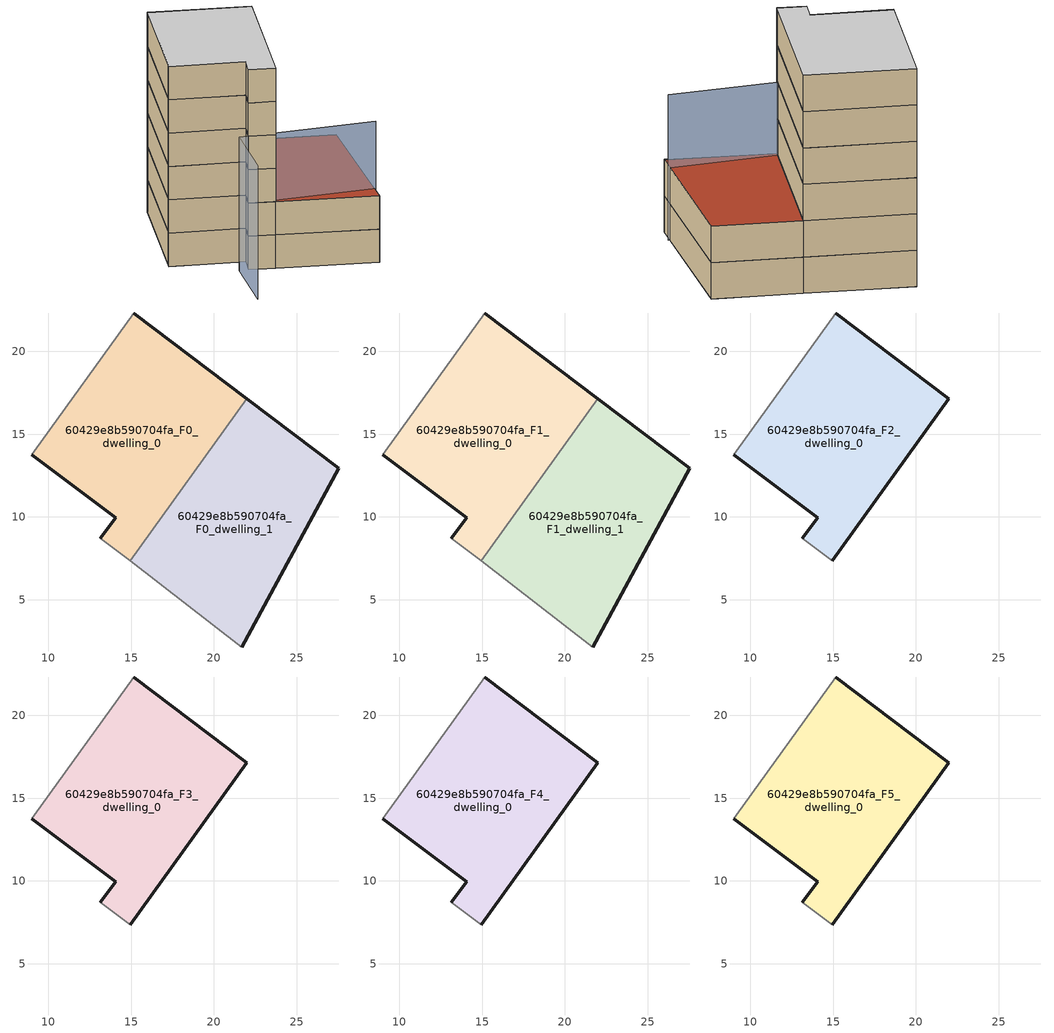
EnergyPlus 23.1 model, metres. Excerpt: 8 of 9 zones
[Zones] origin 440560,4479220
60429e8b590704fa_F0_dwelling_0
 floor ground (EU_floor_Construction): 14.94,7.35 21.99,17.14 15.15,22.31 9.15,13.96 9,13.75 14.08,9.95 13.15,8.73 z0
 wall outside (EU_wall_Construction): 13.15,8.73 14.08,9.95 9,13.75 / 15.15,22.31 21.99,17.14 z0:3
 wall adiabatic (EU_wall_Construction): 9,13.75 9.15,13.96 15.15,22.31 / 14.94,7.35 13.15,8.73 z0:3
 wall to 60429e8b590704fa_F0_dwelling_1 (EU_wall_Construction): 21.99,17.14 14.94,7.35 z0:3
60429e8b590704fa_F0_dwelling_1
 floor ground (EU_floor_Construction): 21.68,2.15 27.54,12.95 21.99,17.14 14.94,7.35 z0
 wall outside (EU_wall_Construction): 21.99,17.14 27.54,12.95 21.68,2.15 z0:3
 wall adiabatic (EU_wall_Construction): 21.68,2.15 14.94,7.35 z0:3
60429e8b590704fa_F1_dwelling_0
 floor to 60429e8b590704fa_F0_dwelling_0 (EU_floor_Construction): 14.94,7.35 21.99,17.14 15.15,22.31 9.15,13.96 9,13.75 14.08,9.95 13.15,8.73 z3
 wall outside (EU_wall_Construction): 13.15,8.73 14.08,9.95 9,13.75 / 15.15,22.31 21.99,17.14 z3:6
 wall adiabatic (EU_wall_Construction): 9,13.75 9.15,13.96 15.15,22.31 / 14.94,7.35 13.15,8.73 z3:6
 wall to 60429e8b590704fa_F1_dwelling_1 (EU_wall_Construction): 21.99,17.14 14.94,7.35 z3:6
60429e8b590704fa_F1_dwelling_1
 floor to 60429e8b590704fa_F0_dwelling_1 (EU_floor_Construction): 21.68,2.15 27.54,12.95 21.99,17.14 14.94,7.35 z3
 wall outside (EU_wall_Construction): 21.99,17.14 27.54,12.95 21.68,2.15 z3:6
 wall adiabatic (EU_wall_Construction): 21.68,2.15 14.94,7.35 z3:6
 roof outside (EU_roof_Construction): 27.54,12.95 21.68,2.15 14.94,7.35 21.99,17.14 z6
60429e8b590704fa_F2_dwelling_0
 floor to 60429e8b590704fa_F1_dwelling_0 (EU_floor_Construction): 14.94,7.35 21.99,17.14 15.15,22.31 9.15,13.96 9,13.75 14.08,9.95 13.15,8.73 z6
 wall outside (EU_wall_Construction): 13.15,8.73 14.08,9.95 9,13.75 / 15.15,22.31 21.99,17.14 14.94,7.35 z6:9
 wall adiabatic (EU_wall_Construction): 9,13.75 9.15,13.96 15.15,22.31 / 14.94,7.35 13.15,8.73 z6:9
60429e8b590704fa_F3_dwelling_0
 floor to 60429e8b590704fa_F2_dwelling_0 (EU_floor_Construction): 14.94,7.35 21.99,17.14 15.15,22.31 9.15,13.96 9,13.75 14.08,9.95 13.15,8.73 z9
 wall outside (EU_wall_Construction): 13.15,8.73 14.08,9.95 9,13.75 / 15.15,22.31 21.99,17.14 14.94,7.35 z9:12
 wall adiabatic (EU_wall_Construction): 9,13.75 9.15,13.96 15.15,22.31 / 14.94,7.35 13.15,8.73 z9:12
60429e8b590704fa_F4_dwelling_0
 floor to 60429e8b590704fa_F3_dwelling_0 (EU_floor_Construction): 14.94,7.35 21.99,17.14 15.15,22.31 9.15,13.96 9,13.75 14.08,9.95 13.15,8.73 z12
 wall outside (EU_wall_Construction): 13.15,8.73 14.08,9.95 9,13.75 / 15.15,22.31 21.99,17.14 14.94,7.35 z12:15
 wall adiabatic (EU_wall_Construction): 9,13.75 9.15,13.96 15.15,22.31 / 14.94,7.35 13.15,8.73 z12:15
60429e8b590704fa_F5_dwelling_0
 floor to 60429e8b590704fa_F4_dwelling_0 (EU_floor_Construction): 14.94,7.35 21.99,17.14 15.15,22.31 9.15,13.96 9,13.75 14.08,9.95 13.15,8.73 z15
 wall outside (EU_wall_Construction): 13.15,8.73 14.08,9.95 9,13.75 / 15.15,22.31 21.99,17.14 14.94,7.35 z15:18
 wall adiabatic (EU_wall_Construction): 9,13.75 9.15,13.96 15.15,22.31 / 14.94,7.35 13.15,8.73 z15:18
 ceiling to 60429e8b590704fa_F6_dwelling_0 (EU_floor_Construction): 21.99,17.14 14.94,7.35 13.15,8.73 14.08,9.95 9,13.75 9.15,13.96 15.15,22.31 z18
shading: 9.7,4.25 12.47,9.11 / 12.47,9.11 22.48,3.4 z0:12
[Building]
EU S2 Campaign: North Axis=0; Terrain=City; Solar Distribution=FullExterior
[Site:Location]
Madrid: Latitude=40.5; Longitude=-3.5; Time Zone=1; Elevation=609
[SizingPeriod:WeatherFileDays]
AnnualSizingPeriod: Begin Month=1; Begin Day of Month=1; End Month=12; End Day of Month=31; Day of Week for Start Day=Monday; Use Weather File Daylight Saving Period=No; Use Weather File Rain and Snow Indicators=No
[MATERIAL]
EU_InternalMass_Material: Roughness=MediumRough; Thickness=0.1; Conductivity=1; Density=1800; Specific Heat=900; Thermal Absorptance=0.9; Solar Absorptance=0.7; Visible Absorptance=0.7
[MATERIAL:NOMASS] Roughness=MediumRough; Thermal Absorptance=0.9; Solar Absorptance=0.7; Visible Absorptance=0.7
Name | Thermal Resistance
EU_wall_NoMass | 1.60022
EU_roof_NoMass | 1.57597
EU_floor_NoMass | 0.470652
[CONSTRUCTION]
EU_wall_Construction: EU_wall_NoMass
EU_roof_Construction: EU_roof_NoMass
EU_floor_Construction: EU_floor_NoMass
EU_InternalMass_Construction: EU_InternalMass_Material
[ZONE] Type=1; Multiplier=1; Ceiling Height=autocalculate; Floor Area=autocalculate; Part of Total Floor Area=Yes
Name | Volume
60429e8b590704fa_F0_dwelling_0 | 280.71
60429e8b590704fa_F1_dwelling_0; 60429e8b590704fa_F2_dwelling_0; 60429e8b590704fa_F3_dwelling_0; 60429e8b590704fa_F4_dwelling_0; 60429e8b590704fa_F5_dwelling_0 | 280.711
60429e8b590704fa_F0_dwelling_1; 60429e8b590704fa_F1_dwelling_1 | 280.731
[INTERNALMASS] Construction=EU_InternalMass_Construction
Name | Zone or ZoneList | Surface Area
60429e8b590704fa_F0_dwelling_0_EU_InternalMass | 60429e8b590704fa_F0_dwelling_0 | 93.5701
60429e8b590704fa_F0_dwelling_1_EU_InternalMass | 60429e8b590704fa_F0_dwelling_1 | 93.5771
60429e8b590704fa_F1_dwelling_0_EU_InternalMass | 60429e8b590704fa_F1_dwelling_0 | 93.5701
60429e8b590704fa_F1_dwelling_1_EU_InternalMass | 60429e8b590704fa_F1_dwelling_1 | 93.5771
60429e8b590704fa_F2_dwelling_0_EU_InternalMass | 60429e8b590704fa_F2_dwelling_0 | 187.147
60429e8b590704fa_F3_dwelling_0_EU_InternalMass | 60429e8b590704fa_F3_dwelling_0 | 187.147
60429e8b590704fa_F4_dwelling_0_EU_InternalMass | 60429e8b590704fa_F4_dwelling_0 | 187.147
60429e8b590704fa_F5_dwelling_0_EU_InternalMass | 60429e8b590704fa_F5_dwelling_0 | 187.147
[OTHEREQUIPMENT] Fuel Type=Electricity; Design Level Calculation Method=Watts/Area; Power per Zone Floor Area=1; Fraction Latent=0; Fraction Radiant=0; Fraction Lost=0; Carbon Dioxide Generation Rate=0; EndUse Subcategory=EU_Step8_InternalGains
Name | Zone or ZoneList or Space or SpaceList | Schedule
EU_Step8_InternalGain_60429e8b590704fa_F0_dwelling_0_f000 | 60429e8b590704fa_F0_dwelling_0 | EU_Step8_GainSchedule_60429e8b590704fa_F0_dwelling_0_f000
EU_Step8_InternalGain_60429e8b590704fa_F0_dwelling_1_f000 | 60429e8b590704fa_F0_dwelling_1 | EU_Step8_GainSchedule_60429e8b590704fa_F0_dwelling_1_f000
EU_Step8_InternalGain_60429e8b590704fa_F1_dwelling_0_f000 | 60429e8b590704fa_F1_dwelling_0 | EU_Step8_GainSchedule_60429e8b590704fa_F1_dwelling_0_f000
EU_Step8_InternalGain_60429e8b590704fa_F1_dwelling_1_f000 | 60429e8b590704fa_F1_dwelling_1 | EU_Step8_GainSchedule_60429e8b590704fa_F1_dwelling_1_f000
EU_Step8_InternalGain_60429e8b590704fa_F2_dwelling_0_f000 | 60429e8b590704fa_F2_dwelling_0 | EU_Step8_GainSchedule_60429e8b590704fa_F2_dwelling_0_f000
EU_Step8_InternalGain_60429e8b590704fa_F3_dwelling_0_f000 | 60429e8b590704fa_F3_dwelling_0 | EU_Step8_GainSchedule_60429e8b590704fa_F3_dwelling_0_f000
EU_Step8_InternalGain_60429e8b590704fa_F4_dwelling_0_f000 | 60429e8b590704fa_F4_dwelling_0 | EU_Step8_GainSchedule_60429e8b590704fa_F4_dwelling_0_f000
EU_Step8_InternalGain_60429e8b590704fa_F5_dwelling_0_f000 | 60429e8b590704fa_F5_dwelling_0 | EU_Step8_GainSchedule_60429e8b590704fa_F5_dwelling_0_f000
[ZONEVENTILATION:DESIGNFLOWRATE] Schedule=EU_AlwaysOn; Design Flow Rate Calculation Method=AirChanges/Hour; Air Changes per Hour=0.480704; Ventilation Type=Natural; Fan Pressure Rise=0; Fan Total Efficiency=1; Constant Term Coefficient=1; Temperature Term Coefficient=0; Velocity Term Coefficient=0; Velocity Squared Term Coefficient=0; Minimum Indoor Temperature=-100; Maximum Indoor Temperature=100; Delta Temperature=-100; Minimum Outdoor Temperature=-100; Maximum Outdoor Temperature=100; Maximum Wind Speed=40
Name | Zone or ZoneList or Space or SpaceList
EU_ConstantAir_60429e8b590704fa_F0_dwelling_0 | 60429e8b590704fa_F0_dwelling_0
EU_ConstantAir_60429e8b590704fa_F0_dwelling_1 | 60429e8b590704fa_F0_dwelling_1
EU_ConstantAir_60429e8b590704fa_F1_dwelling_0 | 60429e8b590704fa_F1_dwelling_0
EU_ConstantAir_60429e8b590704fa_F1_dwelling_1 | 60429e8b590704fa_F1_dwelling_1
EU_ConstantAir_60429e8b590704fa_F2_dwelling_0 | 60429e8b590704fa_F2_dwelling_0
EU_ConstantAir_60429e8b590704fa_F3_dwelling_0 | 60429e8b590704fa_F3_dwelling_0
EU_ConstantAir_60429e8b590704fa_F4_dwelling_0 | 60429e8b590704fa_F4_dwelling_0
EU_ConstantAir_60429e8b590704fa_F5_dwelling_0 | 60429e8b590704fa_F5_dwelling_0
[HVACTEMPLATE:THERMOSTAT] Constant Heating Setpoint=20; Constant Cooling Setpoint=50
EU_HeatOnly_60429e8b590704fa_F0_dwelling_0; EU_HeatOnly_60429e8b590704fa_F0_dwelling_1; EU_HeatOnly_60429e8b590704fa_F1_dwelling_0; EU_HeatOnly_60429e8b590704fa_F1_dwelling_1; EU_HeatOnly_60429e8b590704fa_F2_dwelling_0; EU_HeatOnly_60429e8b590704fa_F3_dwelling_0; EU_HeatOnly_60429e8b590704fa_F4_dwelling_0; EU_HeatOnly_60429e8b590704fa_F5_dwelling_0; EU_HeatOnly_60429e8b590704fa_F6_dwelling_0
[HVACTEMPLATE:ZONE:IDEALLOADSAIRSYSTEM] System Availability Schedule=EU_AlwaysOn; Maximum Heating Supply Air Temperature=50; Minimum Cooling Supply Air Temperature=13; Maximum Heating Supply Air Humidity Ratio=0.0156; Minimum Cooling Supply Air Humidity Ratio=0.0077; Heating Limit=NoLimit; Cooling Limit=NoLimit; Heating Availability Schedule=EU_AlwaysOn; Cooling Availability Schedule=EU_CoolingOff; Dehumidification Control Type=ConstantSensibleHeatRatio; Cooling Sensible Heat Ratio=0.7; Dehumidification Setpoint=60; Humidification Control Type=None; Humidification Setpoint=30; Outdoor Air Method=None; Outdoor Air Flow Rate per Person=0.00944; Outdoor Air Flow Rate per Zone Floor Area=0; Outdoor Air Flow Rate per Zone=0; Demand Controlled Ventilation Type=None; Outdoor Air Economizer Type=NoEconomizer; Heat Recovery Type=None; Sensible Heat Recovery Effectiveness=0.7; Latent Heat Recovery Effectiveness=0.65
Name | Template Thermostat
60429e8b590704fa_F0_dwelling_0 | EU_HeatOnly_60429e8b590704fa_F0_dwelling_0
60429e8b590704fa_F0_dwelling_1 | EU_HeatOnly_60429e8b590704fa_F0_dwelling_1
60429e8b590704fa_F1_dwelling_0 | EU_HeatOnly_60429e8b590704fa_F1_dwelling_0
60429e8b590704fa_F1_dwelling_1 | EU_HeatOnly_60429e8b590704fa_F1_dwelling_1
60429e8b590704fa_F2_dwelling_0 | EU_HeatOnly_60429e8b590704fa_F2_dwelling_0
60429e8b590704fa_F3_dwelling_0 | EU_HeatOnly_60429e8b590704fa_F3_dwelling_0
60429e8b590704fa_F4_dwelling_0 | EU_HeatOnly_60429e8b590704fa_F4_dwelling_0
60429e8b590704fa_F5_dwelling_0 | EU_HeatOnly_60429e8b590704fa_F5_dwelling_0
[SIZING:ZONE] Zone Cooling Design Supply Air Temperature Input Method=SupplyAirTemperature; Zone Cooling Design Supply Air Temperature=13; Zone Heating Design Supply Air Temperature Input Method=SupplyAirTemperature; Zone Heating Design Supply Air Temperature=50; Zone Cooling Design Supply Air Humidity Ratio=0.008; Zone Heating Design Supply Air Humidity Ratio=0.008; Cooling Design Air Flow Method=DesignDay; Cooling Design Air Flow Rate=0; Cooling Minimum Air Flow per Zone Floor Area=0.000762; Cooling Minimum Air Flow=0; Cooling Minimum Air Flow Fraction=0.2; Heating Design Air Flow Method=DesignDay; Heating Design Air Flow Rate=0; Heating Maximum Air Flow per Zone Floor Area=0.002032; Heating Maximum Air Flow=0.141576; Heating Maximum Air Flow Fraction=0.3; Account for Dedicated Outdoor Air System=No; Dedicated Outdoor Air System Control Strategy=NeutralSupplyAir; Dedicated Outdoor Air Low Setpoint Temperature for Design=autosize; Dedicated Outdoor Air High Setpoint Temperature for Design=autosize; Zone Load Sizing Method=Sensible Load Only No Latent Load; Zone Latent Cooling Design Supply Air Humidity Ratio Input Method=HumidityRatioDifference; Zone Cooling Design Supply Air Humidity Ratio Difference=0.005; Zone Latent Heating Design Supply Air Humidity Ratio Input Method=HumidityRatioDifference; Zone Humidification Design Supply Air Humidity Ratio Difference=0.005
60429e8b590704fa_F0_dwelling_0; 60429e8b590704fa_F0_dwelling_1; 60429e8b590704fa_F1_dwelling_0; 60429e8b590704fa_F1_dwelling_1; 60429e8b590704fa_F2_dwelling_0; 60429e8b590704fa_F3_dwelling_0; 60429e8b590704fa_F4_dwelling_0; 60429e8b590704fa_F5_dwelling_0
[SCHEDULE:CONSTANT]
Name | Hourly Value
EU_AlwaysOn | 1
EU_CoolingOff | 0
[SCHEDULE:FILE] Column Number=1; Rows to Skip at Top=0; Number of Hours of Data=8760; Column Separator=Comma; Interpolate to Timestep=No; Minutes per Item=60; Adjust Schedule for Daylight Savings=Yes
Name | File
EU_Step8_GainSchedule_60429e8b590704fa_F0_dwelling_0_f000 | ../../schedules/60429e8b590704fa/60429e8b590704fa_F0_dwelling_0_f000_gain.csv
EU_Step8_GainSchedule_60429e8b590704fa_F0_dwelling_1_f000 | ../../schedules/60429e8b590704fa/60429e8b590704fa_F0_dwelling_1_f000_gain.csv
EU_Step8_GainSchedule_60429e8b590704fa_F1_dwelling_0_f000 | ../../schedules/60429e8b590704fa/60429e8b590704fa_F1_dwelling_0_f000_gain.csv
EU_Step8_GainSchedule_60429e8b590704fa_F1_dwelling_1_f000 | ../../schedules/60429e8b590704fa/60429e8b590704fa_F1_dwelling_1_f000_gain.csv
EU_Step8_GainSchedule_60429e8b590704fa_F2_dwelling_0_f000 | ../../schedules/60429e8b590704fa/60429e8b590704fa_F2_dwelling_0_f000_gain.csv
EU_Step8_GainSchedule_60429e8b590704fa_F3_dwelling_0_f000 | ../../schedules/60429e8b590704fa/60429e8b590704fa_F3_dwelling_0_f000_gain.csv
EU_Step8_GainSchedule_60429e8b590704fa_F4_dwelling_0_f000 | ../../schedules/60429e8b590704fa/60429e8b590704fa_F4_dwelling_0_f000_gain.csv
EU_Step8_GainSchedule_60429e8b590704fa_F5_dwelling_0_f000 | ../../schedules/60429e8b590704fa/60429e8b590704fa_F5_dwelling_0_f000_gain.csv
